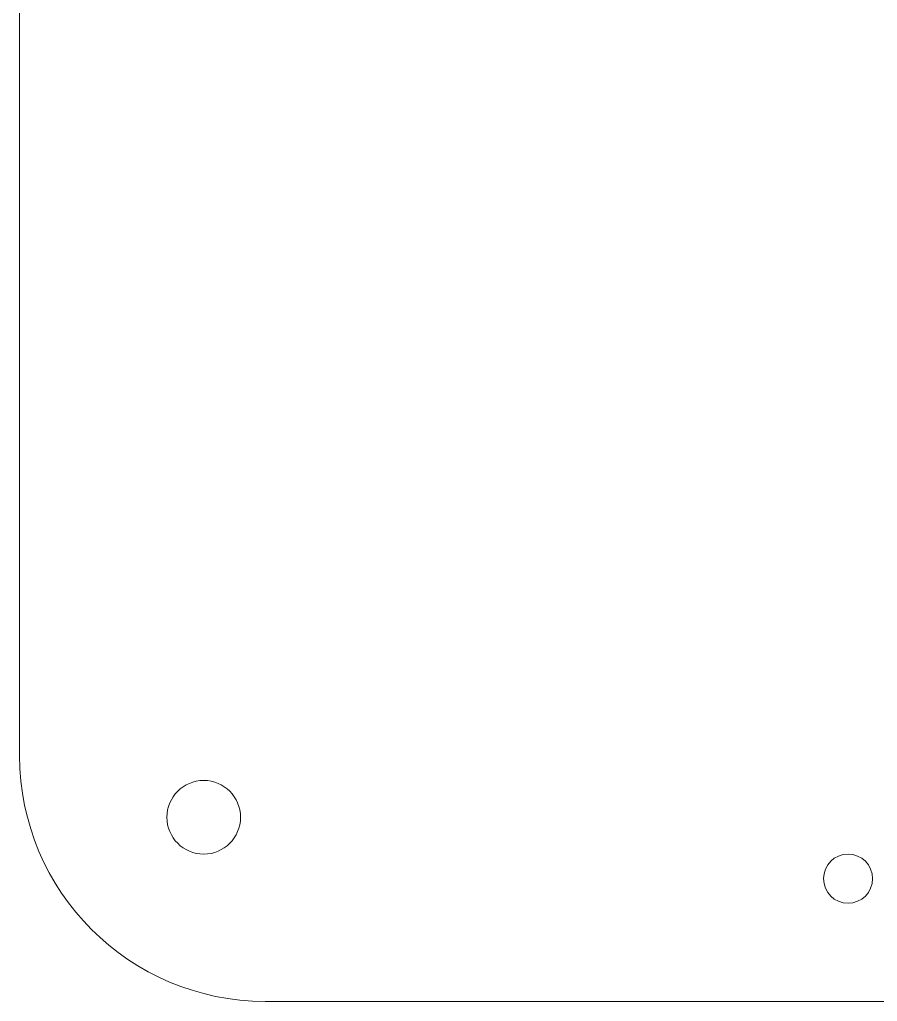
# Model space of a CAD drawing. Header units: millimetres. Extents: x 0 to 160, y 0 to 160.
# Drawn here: x 0 to 69.9, y 0 to 80 of the extents above; entities that cross this region are included whole.
import ezdxf

# ---------------------------------------------------------------- set-up
doc = ezdxf.new("R2010")
doc.units = ezdxf.units.MM
doc.layers.add('LayerBaseFrame', color=1, linetype='CONTINUOUS', lineweight=0)
doc.layers.add('SMA_Mounting', color=1, linetype='CONTINUOUS', lineweight=0)

# ---------------------------------------------------------------- blocks, each defined once
blk = doc.blocks.new('ELayerBase')
at = {"layer": 'LayerBaseFrame'}
for p, q in [((20, 160), (140, 160)), ((160, 140), (160, 20))]:
    blk.add_line(p, q, dxfattribs=at)
blk.add_circle((145, 145), 3, dxfattribs=at)
blk.add_arc((140, 140), 20, 0, 90, dxfattribs=at)

msp = doc.modelspace()

# ---------------------------------------------------------------- linework, layer by layer
at = {"layer": 'SMA_Mounting'}
msp.add_circle((67.5, 10), 2, dxfattribs=at)

# ---------------------------------------------------------------- block references
at = {"layer": 'LayerBaseFrame', "rotation": 180}
msp.add_blockref('ELayerBase', (160, 160), dxfattribs=at)

doc.saveas('drawing.dxf')
